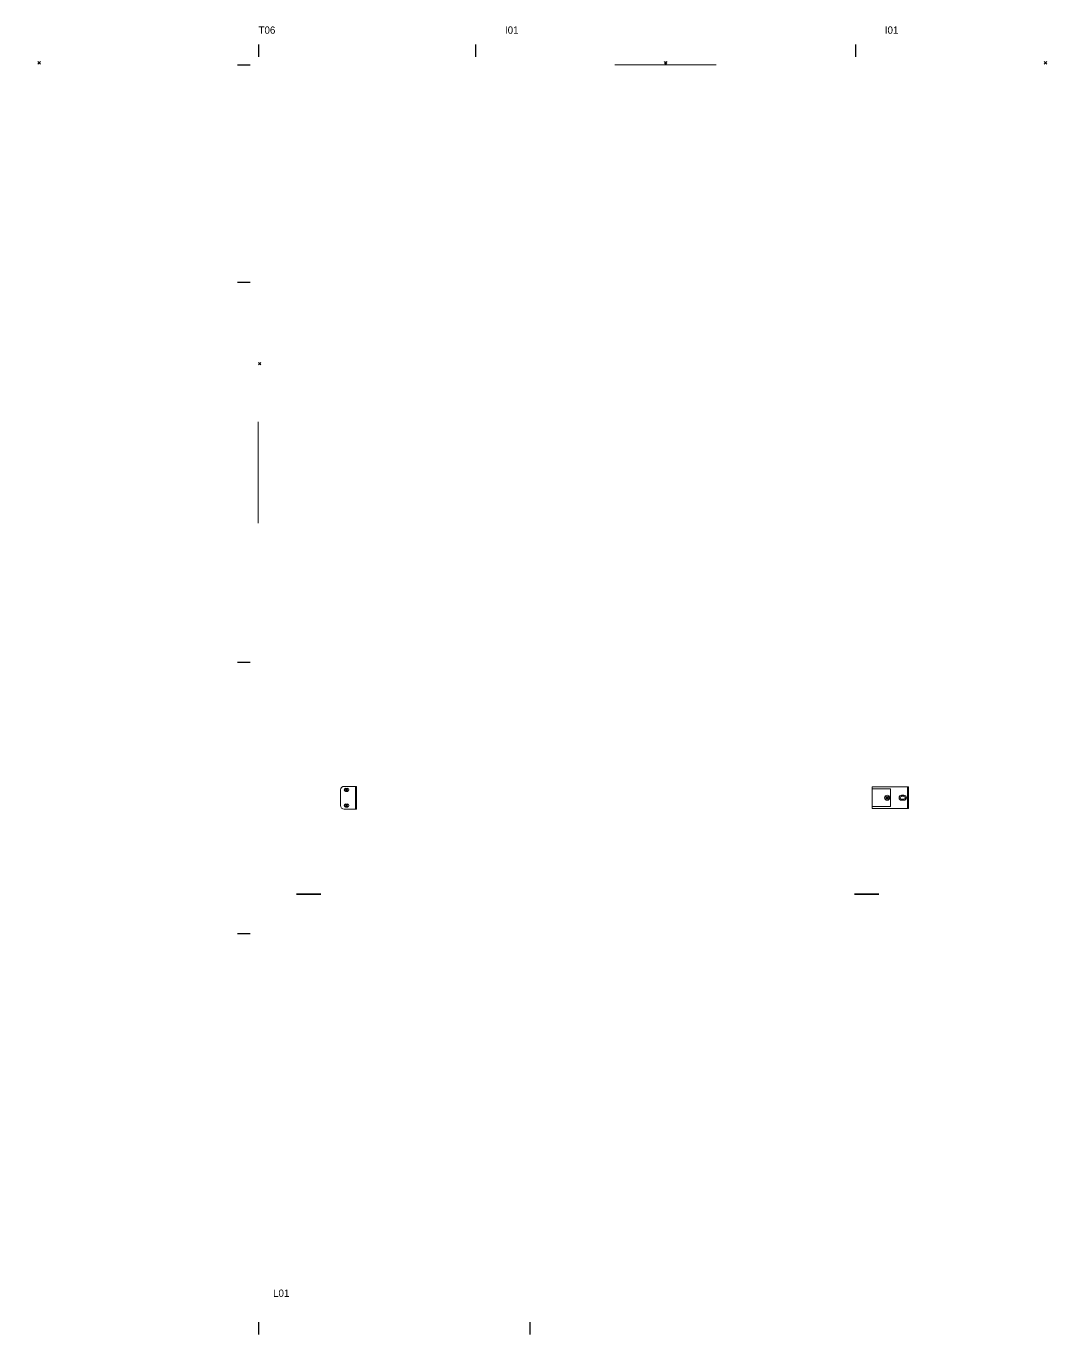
# Model space of a CAD drawing. Header units: inches. Extents: x 162 to 11993, y 18 to 332.
# Drawn here: x 2105.3 to 2219.5, y 41.5 to 187.1 of the extents above; entities that cross this region are included whole.
import ezdxf
from ezdxf.enums import TextEntityAlignment as Align

# ---------------------------------------------------------------- set-up
doc = ezdxf.new("R2010")
doc.units = ezdxf.units.IN
doc.header["$MEASUREMENT"] = 0
for name, color, linetype in [('DD2D_Geometry', 7, 'Continuous'), ('ENFASIS NEW', 7, 'Continuous'), ('Id Unión', 7, 'Continuous'), ('PV-26D', 7, 'Continuous')]:
    doc.layers.add(name, color=color, linetype=linetype)
doc.styles.get("Standard").update_dxf_attribs({"font": 'stylu.ttf'})

# ---------------------------------------------------------------- blocks, each defined once
blk = doc.blocks.new('DD40102442AB')
at = {"color": 1}
for p, q in [((0.0035, -0.0035), (-0.0035, 0.0035)), ((0.0035, 0.0035), (-0.0035, -0.0035))]:
    blk.add_line(p, q, dxfattribs=at)
blk.add_point((0, 0))
blk.add_point((0, 0))
blk.add_point((0, 0), dxfattribs=at)
blk = doc.blocks.new('DD40102466AB')
at = {"color": 1}
for p, q in [((0.0035, -0.0035), (-0.0035, 0.0035)), ((0.0035, 0.0035), (-0.0035, -0.0035))]:
    blk.add_line(p, q, dxfattribs=at)
blk.add_point((0, 0))
blk.add_point((0, 0))
blk.add_point((0, 0), dxfattribs=at)
blk = doc.blocks.new('DD40123072AB')
at = {"layer": 'PV-26D'}
for p, q in [((-0.8175, -0.1166, 0.75), (-0.7495, -0.1166, 0.75)), ((-0.7495, -0.1167, 0.75), (-0.8175, -0.1167, 0.75)), ((0.8175, -0.1166, 0.75), (0.7495, -0.1166, 0.75)), ((0.7495, -0.1167, 0.75), (0.8175, -0.1167, 0.75))]:
    blk.add_line(p, q, dxfattribs=at)
blk = doc.blocks.new('DD305172S')
at = {"color": 0, "linetype": 'Continuous', "lineweight": 0}
for p, q in [((-0.06, 0.0305, 0.722), (-0.0573, 0.0305, 0.722)), ((-0.06, -0.0305, 0.722), (-0.06, 0.0305, 0.722)), ((-0.0573, 0.0305, 0.722), (0.038, 0.0305, 0.722)), ((-0.0573, 0.0305, 0.722), (-0.0573, -0.0305, 0.722)), ((-0.0475, 0.007, 0.722), (-0.0405, 0.007, 0.722)), ((-0.0475, 0.004, 0.722), (-0.0475, 0.007, 0.722)), ((-0.0405, 0.004, 0.722), (-0.0475, 0.004, 0.722)), ((-0.0405, 0.007, 0.722), (-0.0405, 0.004, 0.722)), ((0.038, 0.025, 0.722), (-0.01, 0.025, 0.722)), ((-0.01, -0.025, 0.722), (-0.01, 0.025, 0.722)), ((0.038, 0.0305, 0.722), (0.042, 0.0305, 0.722)), ((0.0393, 0.025, 0.722), (0.038, 0.025, 0.722)), ((0.042, 0.025, 0.722), (0.0393, 0.025, 0.722)), ((0.042, 0.0112, 0.722), (0.042, 0.0305, 0.722)), ((0.042, 0.0096, 0.722), (0.042, 0.0112, 0.722)), ((0.042, -0.0096, 0.722), (0.042, 0.0096, 0.722)), ((1.49, 0.0308, 0.722), (1.49, 0.032, 0.722)), ((1.4935, 0.032, 0.722), (1.49, 0.032, 0.722)), ((1.49, 0.0112, 0.722), (1.49, 0.0308, 0.722)), ((1.49, 0.0096, 0.722), (1.49, 0.0112, 0.722)), ((1.49, -0.0096, 0.722), (1.49, 0.0096, 0.722)), ((1.4927, -0.032, 0.722), (1.4927, 0.032, 0.722)), ((1.525, 0.032, 0.722), (1.4935, 0.032, 0.722)), ((1.5204, 0.026, 0.722), (1.5157, 0.026, 0.722)), ((1.5157, 0.018, 0.722), (1.5204, 0.018, 0.722)), ((1.535, -0.022, 0.722), (1.535, 0.022, 0.722)), ((-0.0573, -0.0305, 0.722), (-0.06, -0.0305, 0.722)), ((-0.0573, -0.0305, 0.722), (0.038, -0.0305, 0.722)), ((-0.0475, -0.004, 0.722), (-0.0475, -0.007, 0.722)), ((-0.0475, -0.004, 0.722), (-0.0405, -0.004, 0.722)), ((-0.0405, -0.007, 0.722), (-0.0475, -0.007, 0.722)), ((-0.0405, -0.007, 0.722), (-0.0405, -0.004, 0.722)), ((-0.01, -0.025, 0.722), (0.038, -0.025, 0.722)), ((0.038, -0.025, 0.722), (0.0393, -0.025, 0.722)), ((0.038, -0.0305, 0.722), (0.042, -0.0305, 0.722)), ((0.0393, -0.025, 0.722), (0.042, -0.025, 0.722)), ((0.042, -0.0112, 0.722), (0.042, -0.0096, 0.722)), ((0.042, -0.0305, 0.722), (0.042, -0.0112, 0.722)), ((1.49, -0.0112, 0.722), (1.49, -0.0096, 0.722)), ((1.49, -0.0308, 0.722), (1.49, -0.0112, 0.722)), ((1.49, -0.032, 0.722), (1.49, -0.0308, 0.722)), ((1.4935, -0.032, 0.722), (1.49, -0.032, 0.722)), ((1.525, -0.032, 0.722), (1.4935, -0.032, 0.722)), ((1.5204, -0.018, 0.722), (1.5157, -0.018, 0.722)), ((1.5157, -0.026, 0.722), (1.5204, -0.026, 0.722))]:
    blk.add_line(p, q, dxfattribs=at)
at = {"color": 1}
for p, q in [((-0.0049, -0.0049, 0.722), (0.0049, 0.0049, 0.722)), ((0.0049, -0.0049, 0.722), (-0.0049, 0.0049, 0.722)), ((1.5131, 0.0171, 0.722), (1.523, 0.0269, 0.722)), ((1.523, 0.0171, 0.722), (1.5131, 0.0269, 0.722)), ((1.5131, -0.0269, 0.722), (1.523, -0.0171, 0.722)), ((1.523, -0.0269, 0.722), (1.5131, -0.0171, 0.722))]:
    blk.add_line(p, q, dxfattribs=at)
at = {"color": 0, "linetype": 'Continuous', "lineweight": 0}
for centre, radius, start, end in [((-0.0475, 0, 0.722), 0.00697, 90, 270), ((-0.0475, 0, 0.722), 0.00397, 90, 270), ((-0.0405, 0, 0.722), 0.00697, 270, 90), ((-0.0405, 0, 0.722), 0.00397, 270, 90), ((0, 0, 0.722), 0.00697, 90, 270), ((0, 0, 0.722), 0.00397, 90, 270), ((0, 0, 0.722), 0.00255, 90, 270), ((0, 0, 0.722), 0.00697, 270, 90), ((0, 0, 0.722), 0.00397, 270, 90), ((0, 0, 0.722), 0.00255, 270, 90), ((1.5157, 0.022, 0.722), 0.00397, 90, 270), ((1.5181, 0.022, 0.722), 0.00255, 90, 270), ((1.5181, 0.022, 0.722), 0.00255, 270, 90), ((1.5204, 0.022, 0.722), 0.00397, 270, 90), ((1.525, 0.022, 0.722), 0.01, 0, 90), ((1.5157, -0.022, 0.722), 0.00397, 90, 270), ((1.5181, -0.022, 0.722), 0.00255, 90, 270), ((1.5181, -0.022, 0.722), 0.00255, 270, 90), ((1.5204, -0.022, 0.722), 0.00397, 270, 90), ((1.525, -0.022, 0.722), 0.01, 270, 0)]:
    blk.add_arc(centre, radius, start, end, dxfattribs=at)
for p in [(0, 0, 0.722), (1.5181, 0.022, 0.722), (1.5181, -0.022, 0.722)]:
    blk.add_point(p)
blk = doc.blocks.new('DD101024423D')
blk.add_line((0, 0.0175), (0, -0.0175))
blk = doc.blocks.new('SPACE_DD10102442')
blk.add_blockref('DD101024423D', (0, 0))
blk = doc.blocks.new('DD101042423D')
blk.add_line((0, 0.0175), (0, -0.0175))
blk = doc.blocks.new('SPACE_DD10104242')
blk.add_blockref('DD101042423D', (0, 0))
blk = doc.blocks.new('DD101030423D')
blk.add_line((0, 0.0175), (0, -0.0175))
blk = doc.blocks.new('SPACE_DD10103042')
blk.add_blockref('DD101030423D', (0, 0))
blk = doc.blocks.new('DD101024303D')
blk.add_line((0, 0.0175), (0, -0.0175))
blk = doc.blocks.new('SPACE_DD10102430')
blk.add_blockref('DD101024303D', (0, 0))
blk = doc.blocks.new('DD101042303D')
blk.add_line((0, 0.0175), (0, -0.0175))
blk = doc.blocks.new('SPACE_DD10104230')
blk.add_blockref('DD101042303D', (0, 0))
blk = doc.blocks.new('DD20154205')
blk.add_attdef('A', text='', height=0.03).set_placement((0.5285, 0.076, 0.012), align=Align.MIDDLE_CENTER)
blk = doc.blocks.new('DD20114224')
blk.add_attdef('A', text='', height=0.03).set_placement((0.5285, 0.156, 0.012), align=Align.MIDDLE_CENTER)
blk = doc.blocks.new('DD20114212')
blk.add_attdef('A', text='', height=0.03).set_placement((0.5285, 0.156, 0.012), align=Align.MIDDLE_CENTER)
blk = doc.blocks.new('DD20154223')
blk.add_attdef('A', text='', height=0.03).set_placement((0.5285, 0.156, 0.012), align=Align.MIDDLE_CENTER)
blk = doc.blocks.new('DD20114206')
blk.add_attdef('A', text='', height=0.03).set_placement((0.5285, 0.076, 0.012), align=Align.MIDDLE_CENTER)
blk = doc.blocks.new('DD20153005')
blk.add_attdef('A', text='', height=0.03).set_placement((0.376, 0.076, 0.012), align=Align.MIDDLE_CENTER)
blk = doc.blocks.new('DD20113024')
blk.add_attdef('A', text='', height=0.03).set_placement((0.376, 0.156, 0.012), align=Align.MIDDLE_CENTER)
blk = doc.blocks.new('DD20113012')
blk.add_attdef('A', text='', height=0.03).set_placement((0.376, 0.156, 0.012), align=Align.MIDDLE_CENTER)
blk = doc.blocks.new('DD20153023')
blk.add_attdef('A', text='', height=0.03).set_placement((0.376, 0.156, 0.012), align=Align.MIDDLE_CENTER)
blk = doc.blocks.new('DD20113006')
blk.add_attdef('A', text='', height=0.03).set_placement((0.376, 0.076, 0.012), align=Align.MIDDLE_CENTER)
blk = doc.blocks.new('DD20153029')
blk.add_attdef('A', text='', height=0.03).set_placement((0.376, 0.156, 0.012), align=Align.MIDDLE_CENTER)
blk = doc.blocks.new('DD20154217')
blk.add_attdef('A', text='', height=0.03).set_placement((0.5285, 0.156, 0.012), align=Align.MIDDLE_CENTER)
blk = doc.blocks.new('DD20314212')
at = {"color": 0, "linetype": 'Continuous', "lineweight": 0}
for p, q in [((0.4935, 0.164, 0.012), (0.4935, 0.129, 0.012)), ((0.5635, 0.164, 0.012), (0.4935, 0.164, 0.012)), ((0.5635, 0.129, 0.012), (0.5635, 0.164, 0.012)), ((0.4935, 0.129, 0.012), (0.5635, 0.129, 0.012)), ((0.671, 0.1065, 0.012), (0.386, 0.1065, 0.012)), ((0.386, 0.1065, 0.012), (0.386, 0.0165, 0.012)), ((0.671, 0.0165, 0.012), (0.671, 0.1065, 0.012)), ((0.386, 0.0165, 0.012), (0.671, 0.0165, 0.012))]:
    blk.add_line(p, q, dxfattribs=at)
for centre, start, end in [((0.487, 0.1465, 0.012), 0, 180), ((0.57, 0.1465, 0.012), 0, 180), ((0.487, 0.1465, 0.012), 180, 0), ((0.57, 0.1465, 0.012), 180, 0)]:
    blk.add_arc(centre, 0.00159, start, end, dxfattribs=at)
blk.add_attdef('A', text='', height=0.03).set_placement((0.1483, 0.1978, 0.015), align=Align.MIDDLE_CENTER)
blk = doc.blocks.new('DD20152429')
blk.add_attdef('A', text='', height=0.03).set_placement((0.3, 0.156, 0.012), align=Align.MIDDLE_CENTER)
blk = doc.blocks.new('DD20112412')
blk.add_attdef('A', text='', height=0.03).set_placement((0.3, 0.156, 0.012), align=Align.MIDDLE_CENTER)
blk = doc.blocks.new('DD20152423')
blk.add_attdef('A', text='', height=0.03).set_placement((0.3, 0.156, 0.012), align=Align.MIDDLE_CENTER)
blk = doc.blocks.new('DD20112406')
blk.add_attdef('A', text='', height=0.03).set_placement((0.3, 0.076, 0.012), align=Align.MIDDLE_CENTER)
blk = doc.blocks.new('DD20154229')
blk.add_attdef('A', text='', height=0.03).set_placement((0.5285, 0.156, 0.012), align=Align.MIDDLE_CENTER)
blk = doc.blocks.new('DD80014214')
blk.add_attdef('A', text='', height=0.03).set_placement((0.5176, 0.1407, 0.009), align=Align.MIDDLE_CENTER)
blk = doc.blocks.new('DD80013014')
blk.add_attdef('A', text='', height=0.03).set_placement((0.3661, 0.1407, 0.009), align=Align.MIDDLE_CENTER)
blk = doc.blocks.new('DD80012414')
blk.add_attdef('A', text='', height=0.03).set_placement((0.3113, 0.1407, 0.009), align=Align.MIDDLE_CENTER)

msp = doc.modelspace()

# ---------------------------------------------------------------- block references
at = {"layer": 'DD2D_Geometry', "extrusion": (1.22465e-16, 1, 2.22045e-16)}
ref = msp.add_blockref('DD20114206', (-2127.55, 22.99, 185.48), dxfattribs=dict(at, xscale=39.3700787401575, yscale=39.3700787401575, zscale=39.3700787401575))
ref.add_attrib('A', 'TR0', dxfattribs={"layer": '0', "extrusion": (1.22465e-16, 1, 2.22045e-16), "height": 1.181}).set_placement((-2106.75, 25.98, 185.96), align=Align.MIDDLE_CENTER)
ref = msp.add_blockref('DD20154223', (-2127.55, 0, 185.48), dxfattribs=dict(at, xscale=39.3700787401575, yscale=39.3700787401575, zscale=39.3700787401575))
ref.add_attrib('A', 'S', dxfattribs={"layer": '0', "extrusion": (1.22465e-16, 1, 2.22045e-16), "height": 1.18}).set_placement((-2106.75, 6.14, 185.96), align=Align.MIDDLE_CENTER)
at = {"layer": 'DD2D_Geometry', "xscale": 39.3700787401575, "yscale": 39.3700787401575, "zscale": 39.3700787401575}
for name, p in [('SPACE_DD10102430', (2130.98, 184.37)), ('SPACE_DD10104230', (2154.99, 184.37)), ('SPACE_DD10104230', (2197, 184.37)), ('SPACE_DD10103042', (2130.98, 43.11)), ('SPACE_DD10104242', (2160.98, 43.11))]:
    msp.add_blockref(name, p, dxfattribs=at)
at = {"layer": 'DD2D_Geometry', "extrusion": (1.22465e-16, 1, 2.22045e-16)}
ref = msp.add_blockref('DD20112406', (-2154.8, 22.99, 185.48), dxfattribs=dict(at, xscale=39.3700787401575, yscale=39.3700787401575, zscale=39.3700787401575))
ref.add_attrib('A', 'TR0', dxfattribs={"layer": '0', "extrusion": (1.22465e-16, 1, 2.22045e-16), "height": 1.181}).set_placement((-2142.99, 25.98, 185.96), align=Align.MIDDLE_CENTER)
ref = msp.add_blockref('DD20152423', (-2154.8, 0, 185.48), dxfattribs=dict(at, xscale=39.3700787401575, yscale=39.3700787401575, zscale=39.3700787401575))
ref.add_attrib('A', 'S', dxfattribs={"layer": '0', "extrusion": (1.22465e-16, 1, 2.22045e-16), "height": 1.18}).set_placement((-2142.99, 6.14, 185.96), align=Align.MIDDLE_CENTER)
ref = msp.add_blockref('DD20114206', (-2196.81, 22.99, 185.48), dxfattribs=dict(at, xscale=39.3700787401575, yscale=39.3700787401575, zscale=39.3700787401575))
ref.add_attrib('A', 'TR0', dxfattribs={"layer": '0', "extrusion": (1.22465e-16, 1, 2.22045e-16), "height": 1.181}).set_placement((-2176, 25.98, 185.96), align=Align.MIDDLE_CENTER)
ref = msp.add_blockref('DD20154223', (-2196.81, 0, 185.48), dxfattribs=dict(at, xscale=39.3700787401575, yscale=39.3700787401575, zscale=39.3700787401575))
ref.add_attrib('A', 'S', dxfattribs={"layer": '0', "extrusion": (1.22465e-16, 1, 2.22045e-16), "height": 1.18}).set_placement((-2176, 6.14, 185.96), align=Align.MIDDLE_CENTER)
ref = msp.add_blockref('DD20114206', (-2238.81, 22.99, 185.48), dxfattribs=dict(at, xscale=39.3700787401575, yscale=39.3700787401575, zscale=39.3700787401575))
ref.add_attrib('A', 'TR0', dxfattribs={"layer": '0', "extrusion": (1.22465e-16, 1, 2.22045e-16), "height": 1.181}).set_placement((-2218.01, 25.98, 185.96), align=Align.MIDDLE_CENTER)
ref = msp.add_blockref('DD20154223', (-2238.81, 0, 185.48), dxfattribs=dict(at, xscale=39.3700787401575, yscale=39.3700787401575, zscale=39.3700787401575))
ref.add_attrib('A', 'S', dxfattribs={"layer": '0', "extrusion": (1.22465e-16, 1, 2.22045e-16), "height": 1.18}).set_placement((-2218.01, 6.14, 185.96), align=Align.MIDDLE_CENTER)
at = {"layer": 'DD2D_Geometry', "extrusion": (0, -1, 2.22045e-16)}
ref = msp.add_blockref('DD20154229', (2085.94, 0, -183.26), dxfattribs=dict(at, xscale=39.3700787401575, yscale=39.3700787401575, zscale=39.3700787401575))
ref.add_attrib('A', 'S', dxfattribs={"layer": '0', "extrusion": (0, -1, 2.22045e-16), "height": 1.18}).set_placement((2106.75, 6.14, -182.78), align=Align.MIDDLE_CENTER)
at = {"layer": 'DD2D_Geometry', "xscale": 39.3700787401575, "yscale": 39.3700787401575, "zscale": 39.3700787401575, "rotation": 270}
for name, p in [('SPACE_DD10102442', (2129.36, 182.76)), ('SPACE_DD10104242', (2129.36, 158.74)), ('SPACE_DD10103042', (2129.36, 116.73)), ('SPACE_DD10104242', (2129.36, 86.73))]:
    msp.add_blockref(name, p, dxfattribs=at)
at = {"layer": 'DD2D_Geometry', "extrusion": (0, -1, 2.22045e-16)}
ref = msp.add_blockref('DD20152429', (2131.18, 0, -183.26), dxfattribs=dict(at, xscale=39.3700787401575, yscale=39.3700787401575, zscale=39.3700787401575))
ref.add_attrib('A', 'S', dxfattribs={"layer": '0', "extrusion": (0, -1, 2.22045e-16), "height": 1.18}).set_placement((2142.99, 6.14, -182.78), align=Align.MIDDLE_CENTER)
ref = msp.add_blockref('DD20314212', (2155.19, 16.97, -183.26), dxfattribs=dict(at, xscale=39.3700787401575, yscale=39.3700787401575, zscale=39.3700787401575))
ref.add_attrib('A', 'S', dxfattribs={"layer": '0', "extrusion": (0, -1, 2.22045e-16), "height": 1.18}).set_placement((2161.03, 24.76, -182.66), align=Align.MIDDLE_CENTER)
ref = msp.add_blockref('DD20154217', (2155.19, 0, -183.26), dxfattribs=dict(at, xscale=39.3700787401575, yscale=39.3700787401575, zscale=39.3700787401575))
ref.add_attrib('A', 'S', dxfattribs={"layer": '0', "extrusion": (0, -1, 2.22045e-16), "height": 1.18}).set_placement((2176, 6.14, -182.78), align=Align.MIDDLE_CENTER)
ref = msp.add_blockref('DD20154229', (2197.2, 0, -183.26), dxfattribs=dict(at, xscale=39.3700787401575, yscale=39.3700787401575, zscale=39.3700787401575))
ref.add_attrib('A', 'S', dxfattribs={"layer": '0', "extrusion": (0, -1, 2.22045e-16), "height": 1.18}).set_placement((2218.01, 6.14, -182.78), align=Align.MIDDLE_CENTER)
at = {"layer": 'DD2D_Geometry', "extrusion": (-1, 0, 2.22045e-16)}
ref = msp.add_blockref('DD20112412', (-182.56, 28.98, -2128.25), dxfattribs=dict(at, xscale=39.3700787401575, yscale=39.3700787401575, zscale=39.3700787401575))
ref.add_attrib('A', 'TR0', dxfattribs={"layer": '0', "extrusion": (-1, 0, 2.22045e-16), "height": 1.181}).set_placement((-170.75, 35.12, -2127.78), align=Align.MIDDLE_CENTER)
at = {"layer": 'DD2D_Geometry', "extrusion": (1, -1.22465e-16, 2.22045e-16)}
ref = msp.add_blockref('DD20112412', (158.94, 28.98, 2130.48), dxfattribs=dict(at, xscale=39.3700787401575, yscale=39.3700787401575, zscale=39.3700787401575))
ref.add_attrib('A', 'TR0', dxfattribs={"layer": '0', "extrusion": (1, -1.22465e-16, 2.22045e-16), "height": 1.181}).set_placement((170.75, 35.12, 2130.95), align=Align.MIDDLE_CENTER)
at = {"layer": 'DD2D_Geometry', "extrusion": (-1, 0, 2.22045e-16)}
ref = msp.add_blockref('DD20152429', (-182.56, 0, -2128.25), dxfattribs=dict(at, xscale=39.3700787401575, yscale=39.3700787401575, zscale=39.3700787401575))
ref.add_attrib('A', 'S', dxfattribs={"layer": '0', "extrusion": (-1, 0, 2.22045e-16), "height": 1.18}).set_placement((-170.75, 6.14, -2127.78), align=Align.MIDDLE_CENTER)
ref = msp.add_blockref('DD80012414', (-182.76, 41.06, -2129.6), dxfattribs=dict(at, xscale=39.3700787401575, yscale=39.3700787401575, zscale=39.3700787401575))
ref.add_attrib('A', 'V', dxfattribs={"layer": '0', "extrusion": (-1, 0, 2.22045e-16), "height": 1.18}).set_placement((-170.5, 46.6, -2129.25), align=Align.MIDDLE_CENTER)
at = {"layer": 'DD2D_Geometry', "extrusion": (1, -1.22465e-16, 2.22045e-16)}
ref = msp.add_blockref('DD20152429', (158.94, 0, 2130.48), dxfattribs=dict(at, xscale=39.3700787401575, yscale=39.3700787401575, zscale=39.3700787401575))
ref.add_attrib('A', 'S', dxfattribs={"layer": '0', "extrusion": (1, -1.22465e-16, 2.22045e-16), "height": 1.18}).set_placement((170.75, 6.14, 2130.95), align=Align.MIDDLE_CENTER)
ref = msp.add_blockref('DD20314212', (116.93, 16.97, 2130.48), dxfattribs=dict(at, xscale=39.3700787401575, yscale=39.3700787401575, zscale=39.3700787401575))
ref.add_attrib('A', 'S', dxfattribs={"layer": '0', "extrusion": (1, -1.22465e-16, 2.22045e-16), "height": 1.18}).set_placement((122.77, 24.76, 2131.07), align=Align.MIDDLE_CENTER)
at = {"layer": 'DD2D_Geometry', "extrusion": (-1, 0, 2.22045e-16)}
ref = msp.add_blockref('DD20114224', (-158.54, 5.2, -2128.25), dxfattribs=dict(at, xscale=39.3700787401575, yscale=39.3700787401575, zscale=39.3700787401575))
ref.add_attrib('A', 'TR0', dxfattribs={"layer": '0', "extrusion": (-1, 0, 2.22045e-16), "height": 1.181}).set_placement((-137.74, 11.34, -2127.78), align=Align.MIDDLE_CENTER)
ref = msp.add_blockref('DD20114212', (-158.54, 28.98, -2128.25), dxfattribs=dict(at, xscale=39.3700787401575, yscale=39.3700787401575, zscale=39.3700787401575))
ref.add_attrib('A', 'TR0', dxfattribs={"layer": '0', "extrusion": (-1, 0, 2.22045e-16), "height": 1.181}).set_placement((-137.74, 35.12, -2127.78), align=Align.MIDDLE_CENTER)
ref = msp.add_blockref('DD80014214', (-158.74, 41.06, -2129.6), dxfattribs=dict(at, xscale=39.3700787401575, yscale=39.3700787401575, zscale=39.3700787401575))
ref.add_attrib('A', 'V', dxfattribs={"layer": '0', "extrusion": (-1, 0, 2.22045e-16), "height": 1.18}).set_placement((-138.36, 46.6, -2129.25), align=Align.MIDDLE_CENTER)
at = {"layer": 'DD2D_Geometry', "extrusion": (1, -1.22465e-16, 2.22045e-16)}
ref = msp.add_blockref('DD20114212', (116.93, 28.74, 2130.48), dxfattribs=dict(at, xscale=39.3700787401575, yscale=39.3700787401575, zscale=39.3700787401575))
ref.add_attrib('A', 'TR0', dxfattribs={"layer": '0', "extrusion": (1, -1.22465e-16, 2.22045e-16), "height": 1.181}).set_placement((137.74, 34.88, 2130.95), align=Align.MIDDLE_CENTER)
at = {"layer": 'DD2D_Geometry', "extrusion": (-1, 0, 2.22045e-16)}
ref = msp.add_blockref('DD20154205', (-158.54, 0, -2128.25), dxfattribs=dict(at, xscale=39.3700787401575, yscale=39.3700787401575, zscale=39.3700787401575))
ref.add_attrib('A', 'S', dxfattribs={"layer": '0', "extrusion": (-1, 0, 2.22045e-16), "height": 1.18}).set_placement((-137.74, 2.99, -2127.78), align=Align.MIDDLE_CENTER)
at = {"layer": 'DD2D_Geometry', "extrusion": (1, -1.22465e-16, 2.22045e-16)}
ref = msp.add_blockref('DD20154217', (116.93, 0, 2130.48), dxfattribs=dict(at, xscale=39.3700787401575, yscale=39.3700787401575, zscale=39.3700787401575))
ref.add_attrib('A', 'S', dxfattribs={"layer": '0', "extrusion": (1, -1.22465e-16, 2.22045e-16), "height": 1.18}).set_placement((137.74, 6.14, 2130.95), align=Align.MIDDLE_CENTER)
at = {"layer": 'DD2D_Geometry', "extrusion": (-1, 0, 2.22045e-16)}
ref = msp.add_blockref('DD20113012', (-116.54, 22.99, -2128.25), dxfattribs=dict(at, xscale=39.3700787401575, yscale=39.3700787401575, zscale=39.3700787401575))
ref.add_attrib('A', 'TR0', dxfattribs={"layer": '0', "extrusion": (-1, 0, 2.22045e-16), "height": 1.181}).set_placement((-101.73, 29.13, -2127.78), align=Align.MIDDLE_CENTER)
ref = msp.add_blockref('DD20113006', (-116.54, 34.76, -2128.25), dxfattribs=dict(at, xscale=39.3700787401575, yscale=39.3700787401575, zscale=39.3700787401575))
ref.add_attrib('A', 'TR0', dxfattribs={"layer": '0', "extrusion": (-1, 0, 2.22045e-16), "height": 1.181}).set_placement((-101.73, 37.76, -2127.78), align=Align.MIDDLE_CENTER)
ref = msp.add_blockref('DD20153023', (-116.54, 0, -2128.25), dxfattribs=dict(at, xscale=39.3700787401575, yscale=39.3700787401575, zscale=39.3700787401575))
ref.add_attrib('A', 'S', dxfattribs={"layer": '0', "extrusion": (-1, 0, 2.22045e-16), "height": 1.18}).set_placement((-101.73, 6.14, -2127.78), align=Align.MIDDLE_CENTER)
ref = msp.add_blockref('DD80013014', (-116.73, 41.06, -2129.6), dxfattribs=dict(at, xscale=39.3700787401575, yscale=39.3700787401575, zscale=39.3700787401575))
ref.add_attrib('A', 'V', dxfattribs={"layer": '0', "extrusion": (-1, 0, 2.22045e-16), "height": 1.18}).set_placement((-102.32, 46.6, -2129.25), align=Align.MIDDLE_CENTER)
at = {"layer": 'DD2D_Geometry', "extrusion": (1, -1.22465e-16, 2.22045e-16)}
ref = msp.add_blockref('DD20113012', (86.93, 28.98, 2130.48), dxfattribs=dict(at, xscale=39.3700787401575, yscale=39.3700787401575, zscale=39.3700787401575))
ref.add_attrib('A', 'TR0', dxfattribs={"layer": '0', "extrusion": (1, -1.22465e-16, 2.22045e-16), "height": 1.181}).set_placement((101.73, 35.12, 2130.95), align=Align.MIDDLE_CENTER)
ref = msp.add_blockref('DD20153029', (86.93, 0, 2130.48), dxfattribs=dict(at, xscale=39.3700787401575, yscale=39.3700787401575, zscale=39.3700787401575))
ref.add_attrib('A', 'S', dxfattribs={"layer": '0', "extrusion": (1, -1.22465e-16, 2.22045e-16), "height": 1.18}).set_placement((101.73, 6.14, 2130.95), align=Align.MIDDLE_CENTER)
at = {"layer": 'DD2D_Geometry', "extrusion": (-1, 0, 2.22045e-16)}
ref = msp.add_blockref('DD20114224', (-86.54, 5.2, -2128.25), dxfattribs=dict(at, xscale=39.3700787401575, yscale=39.3700787401575, zscale=39.3700787401575))
ref.add_attrib('A', 'TR0', dxfattribs={"layer": '0', "extrusion": (-1, 0, 2.22045e-16), "height": 1.181}).set_placement((-65.73, 11.34, -2127.78), align=Align.MIDDLE_CENTER)
ref = msp.add_blockref('DD20114212', (-86.54, 28.98, -2128.25), dxfattribs=dict(at, xscale=39.3700787401575, yscale=39.3700787401575, zscale=39.3700787401575))
ref.add_attrib('A', 'TR0', dxfattribs={"layer": '0', "extrusion": (-1, 0, 2.22045e-16), "height": 1.181}).set_placement((-65.73, 35.12, -2127.78), align=Align.MIDDLE_CENTER)
at = {"layer": 'DD2D_Geometry', "extrusion": (1, -1.22465e-16, 2.22045e-16)}
ref = msp.add_blockref('DD20114224', (44.92, 5.2, 2130.48), dxfattribs=dict(at, xscale=39.3700787401575, yscale=39.3700787401575, zscale=39.3700787401575))
ref.add_attrib('A', 'TR0', dxfattribs={"layer": '0', "extrusion": (1, -1.22465e-16, 2.22045e-16), "height": 1.181}).set_placement((65.73, 11.34, 2130.95), align=Align.MIDDLE_CENTER)
ref = msp.add_blockref('DD20114212', (44.92, 28.98, 2130.48), dxfattribs=dict(at, xscale=39.3700787401575, yscale=39.3700787401575, zscale=39.3700787401575))
ref.add_attrib('A', 'TR0', dxfattribs={"layer": '0', "extrusion": (1, -1.22465e-16, 2.22045e-16), "height": 1.181}).set_placement((65.73, 35.12, 2130.95), align=Align.MIDDLE_CENTER)
at = {"layer": 'DD2D_Geometry', "extrusion": (-1, 0, 2.22045e-16)}
ref = msp.add_blockref('DD20154205', (-86.54, 0, -2128.25), dxfattribs=dict(at, xscale=39.3700787401575, yscale=39.3700787401575, zscale=39.3700787401575))
ref.add_attrib('A', 'S', dxfattribs={"layer": '0', "extrusion": (-1, 0, 2.22045e-16), "height": 1.18}).set_placement((-65.73, 2.99, -2127.78), align=Align.MIDDLE_CENTER)
ref = msp.add_blockref('DD80014214', (-86.73, 41.06, -2129.6), dxfattribs=dict(at, xscale=39.3700787401575, yscale=39.3700787401575, zscale=39.3700787401575))
ref.add_attrib('A', 'V', dxfattribs={"layer": '0', "extrusion": (-1, 0, 2.22045e-16), "height": 1.18}).set_placement((-66.35, 46.6, -2129.25), align=Align.MIDDLE_CENTER)
at = {"layer": 'DD2D_Geometry', "extrusion": (1, -1.22465e-16, 2.22045e-16)}
ref = msp.add_blockref('DD20154205', (44.92, 0, 2130.48), dxfattribs=dict(at, xscale=39.3700787401575, yscale=39.3700787401575, zscale=39.3700787401575))
ref.add_attrib('A', 'S', dxfattribs={"layer": '0', "extrusion": (1, -1.22465e-16, 2.22045e-16), "height": 1.18}).set_placement((65.73, 2.99, 2130.95), align=Align.MIDDLE_CENTER)
at = {"layer": 'DD2D_Geometry', "extrusion": (1.22465e-16, 1, 2.22045e-16)}
ref = msp.add_blockref('DD20113024', (-2160.78, 5.2, 44.22), dxfattribs=dict(at, xscale=39.3700787401575, yscale=39.3700787401575, zscale=39.3700787401575))
ref.add_attrib('A', 'TR0', dxfattribs={"layer": '0', "extrusion": (1.22465e-16, 1, 2.22045e-16), "height": 1.181}).set_placement((-2145.98, 11.34, 44.7), align=Align.MIDDLE_CENTER)
ref = msp.add_blockref('DD20113012', (-2160.78, 28.98, 44.22), dxfattribs=dict(at, xscale=39.3700787401575, yscale=39.3700787401575, zscale=39.3700787401575))
ref.add_attrib('A', 'TR0', dxfattribs={"layer": '0', "extrusion": (1.22465e-16, 1, 2.22045e-16), "height": 1.181}).set_placement((-2145.98, 35.12, 44.7), align=Align.MIDDLE_CENTER)
ref = msp.add_blockref('DD20153005', (-2160.78, 0, 44.22), dxfattribs=dict(at, xscale=39.3700787401575, yscale=39.3700787401575, zscale=39.3700787401575))
ref.add_attrib('A', 'S', dxfattribs={"layer": '0', "extrusion": (1.22465e-16, 1, 2.22045e-16), "height": 1.18}).set_placement((-2145.98, 2.99, 44.7), align=Align.MIDDLE_CENTER)
ref = msp.add_blockref('DD20114224', (-2202.79, 5.2, 44.22), dxfattribs=dict(at, xscale=39.3700787401575, yscale=39.3700787401575, zscale=39.3700787401575))
ref.add_attrib('A', 'TR0', dxfattribs={"layer": '0', "extrusion": (1.22465e-16, 1, 2.22045e-16), "height": 1.181}).set_placement((-2181.98, 11.34, 44.7), align=Align.MIDDLE_CENTER)
ref = msp.add_blockref('DD20114212', (-2202.79, 28.98, 44.22), dxfattribs=dict(at, xscale=39.3700787401575, yscale=39.3700787401575, zscale=39.3700787401575))
ref.add_attrib('A', 'TR0', dxfattribs={"layer": '0', "extrusion": (1.22465e-16, 1, 2.22045e-16), "height": 1.181}).set_placement((-2181.98, 35.12, 44.7), align=Align.MIDDLE_CENTER)
ref = msp.add_blockref('DD20154205', (-2202.79, 0, 44.22), dxfattribs=dict(at, xscale=39.3700787401575, yscale=39.3700787401575, zscale=39.3700787401575))
ref.add_attrib('A', 'S', dxfattribs={"layer": '0', "extrusion": (1.22465e-16, 1, 2.22045e-16), "height": 1.18}).set_placement((-2181.98, 2.99, 44.7), align=Align.MIDDLE_CENTER)
at = {"layer": 'DD2D_Geometry', "extrusion": (0, -1, 2.22045e-16)}
ref = msp.add_blockref('DD80013014', (2130.98, 41.06, -43.35), dxfattribs=dict(at, xscale=39.3700787401575, yscale=39.3700787401575, zscale=39.3700787401575))
ref.add_attrib('A', 'V', dxfattribs={"layer": '0', "extrusion": (0, -1, 2.22045e-16), "height": 1.18}).set_placement((2145.39, 46.6, -42.99), align=Align.MIDDLE_CENTER)
ref = msp.add_blockref('DD80014214', (2160.98, 41.06, -43.35), dxfattribs=dict(at, xscale=39.3700787401575, yscale=39.3700787401575, zscale=39.3700787401575))
ref.add_attrib('A', 'V', dxfattribs={"layer": '0', "extrusion": (0, -1, 2.22045e-16), "height": 1.18}).set_placement((2181.36, 46.6, -42.99), align=Align.MIDDLE_CENTER)
ref = msp.add_blockref('DD20113012', (2131.18, 22.99, -42), dxfattribs=dict(at, xscale=39.3700787401575, yscale=39.3700787401575, zscale=39.3700787401575))
ref.add_attrib('A', 'TR0', dxfattribs={"layer": '0', "extrusion": (0, -1, 2.22045e-16), "height": 1.181}).set_placement((2145.98, 29.13, -41.52), align=Align.MIDDLE_CENTER)
ref = msp.add_blockref('DD20113006', (2131.18, 34.76, -42), dxfattribs=dict(at, xscale=39.3700787401575, yscale=39.3700787401575, zscale=39.3700787401575))
ref.add_attrib('A', 'TR0', dxfattribs={"layer": '0', "extrusion": (0, -1, 2.22045e-16), "height": 1.181}).set_placement((2145.98, 37.76, -41.52), align=Align.MIDDLE_CENTER)
ref = msp.add_blockref('DD20153023', (2131.18, 0, -42), dxfattribs=dict(at, xscale=39.3700787401575, yscale=39.3700787401575, zscale=39.3700787401575))
ref.add_attrib('A', 'S', dxfattribs={"layer": '0', "extrusion": (0, -1, 2.22045e-16), "height": 1.18}).set_placement((2145.98, 6.14, -41.52), align=Align.MIDDLE_CENTER)
ref = msp.add_blockref('DD20114212', (2161.18, 22.99, -42), dxfattribs=dict(at, xscale=39.3700787401575, yscale=39.3700787401575, zscale=39.3700787401575))
ref.add_attrib('A', 'TR0', dxfattribs={"layer": '0', "extrusion": (0, -1, 2.22045e-16), "height": 1.181}).set_placement((2181.98, 29.13, -41.52), align=Align.MIDDLE_CENTER)
ref = msp.add_blockref('DD20114206', (2161.18, 34.76, -42), dxfattribs=dict(at, xscale=39.3700787401575, yscale=39.3700787401575, zscale=39.3700787401575))
ref.add_attrib('A', 'TR0', dxfattribs={"layer": '0', "extrusion": (0, -1, 2.22045e-16), "height": 1.181}).set_placement((2181.98, 37.76, -41.52), align=Align.MIDDLE_CENTER)
ref = msp.add_blockref('DD20154223', (2161.18, 0, -42), dxfattribs=dict(at, xscale=39.3700787401575, yscale=39.3700787401575, zscale=39.3700787401575))
ref.add_attrib('A', 'S', dxfattribs={"layer": '0', "extrusion": (0, -1, 2.22045e-16), "height": 1.18}).set_placement((2181.98, 6.14, -41.52), align=Align.MIDDLE_CENTER)
at = {"layer": 'ENFASIS NEW', "xscale": 39.3700787401575, "yscale": 39.3700787401575, "zscale": 39.3700787401575}
for p in [(2106.74, 183.02), (2176, 183.02), (2218, 183.02)]:
    msp.add_blockref('DD40102442AB', p, dxfattribs=at)
for name, p, rotation in [('DD40102466AB', (2131.11, 149.76), 90), ('DD305172S', (2200.49, 101.77), 180), ('DD40123072AB', (2167.39, 86.51), 180)]:
    msp.add_blockref(name, p, dxfattribs=dict(at, rotation=rotation))

# ---------------------------------------------------------------- texts
at = {"layer": 'Id Unión'}
for s, p in [('T06', (2130.99, 186.24)), ('I01', (2158.24, 186.24)), ('I01', (2200.24, 186.24)), ('L01', (2132.6, 46.59))]:
    msp.add_text(s, height=0.807, dxfattribs=at).set_placement(p)

doc.saveas('drawing.dxf')
